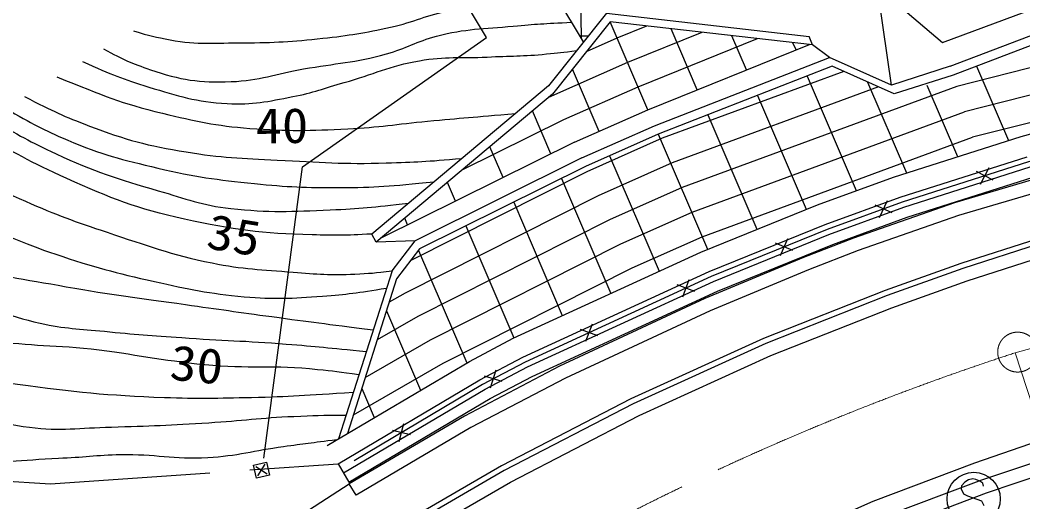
# Model space of a CAD drawing. Units: millimetres at full size, sheet at 1:1000; details may follow other scales. Extents: x 40000 to 680000, y 20000 to 380000.
# Drawn here: x 425255 to 462922, y 267325 to 285450 of the extents above; entities that cross this region are included whole.
import ezdxf
from ezdxf.enums import TextEntityAlignment as Align

# ---------------------------------------------------------------- set-up
doc = ezdxf.new("R2010")
doc.units = ezdxf.units.MM
doc.header["$LTSCALE"] = 1000
doc.linetypes.add('CHAIN', pattern=[18.5, 12, -1.5, 3.5, -1.5])
doc.linetypes.add('DASHED', pattern=[7.5, 6, -1.5])
for name, color, linetype, lineweight in [('M-BGD', 7, 'Continuous', 25), ('M-BMK', 2, 'CHAIN', 13), ('M-BMK-ROW', 30, 'Continuous', 25), ('M-STR-HTXT', 7, 'Continuous', 13), ('M-STR-STRC', 7, 'Continuous', 25)]:
    doc.layers.add(name, color=color, linetype=linetype, lineweight=lineweight)
doc.styles.add('ＭＳ ゴシック', font='')
doc.styles.get('ＭＳ ゴシック').set_extended_font_data('MS Gothic')

msp = doc.modelspace()

# ---------------------------------------------------------------- linework, layer by layer
at = {"layer": 'M-BGD'}
for p, q in [((446338, 284779), (446004, 306150)), ((446419, 284627), (440058, 295262)), ((460194, 283716), (469509, 287270)), ((469588, 286926), (460299, 283382)), ((447281, 285708), (445103, 282977)), ((447281, 285708), (454895, 284832)), ((447418, 285386), (445249, 282660)), ((448835, 282075), (447418, 285386)), ((455024, 284511), (447418, 285386)), ((447688, 284782), (448791, 285228)), ((469949, 285368), (460435, 282955)), ((446596, 284849), (446288, 284845)), ((446529, 284268), (447688, 284782)), ((448078, 283861), (450869, 284989)), ((450689, 282824), (449706, 285123)), ((452544, 283574), (451994, 284860)), ((455024, 284511), (454895, 284832)), ((448468, 282941), (452947, 284750)), ((448835, 282075), (454900, 284525)), ((454399, 284323), (454282, 284597)), ((455655, 284047), (455024, 284511)), ((470175, 284394), (460732, 281999)), ((449090, 281477), (455655, 284047)), ((457985, 283001), (455655, 284047)), ((445115, 282547), (448078, 283861)), ((455763, 283713), (449228, 281156)), ((458092, 282669), (455763, 283713)), ((460194, 283716), (457985, 283001)), ((461183, 283719), (462379, 280923)), ((447006, 281264), (446004, 283608)), ((456193, 283520), (449375, 281002)), ((454818, 283344), (456661, 279035)), ((460299, 283382), (458092, 282669)), ((470401, 283419), (461029, 281042)), ((445103, 282977), (438467, 277401)), ((445680, 281704), (448468, 282941)), ((457497, 282936), (449751, 280075)), ((460435, 282955), (450127, 279148)), ((457089, 283118), (458551, 279702)), ((459313, 283006), (460465, 280312)), ((445249, 282660), (438636, 277095)), ((452955, 282614), (454786, 278333)), ((445195, 280414), (444503, 282032)), ((446080, 280853), (448835, 282075)), ((450504, 278221), (460732, 281999)), ((451091, 281885), (452933, 277581)), ((441865, 279812), (445680, 281704)), ((446351, 280262), (449090, 281477)), ((449228, 281156), (446497, 279944)), ((449375, 281002), (446538, 279744)), ((449228, 281156), (451079, 276829)), ((450880, 277294), (461029, 281042)), ((446080, 280853), (438830, 277258)), ((443400, 279524), (442903, 280686)), ((446351, 280262), (440094, 277149)), ((447400, 280344), (449256, 276004)), ((458317, 278787), (463081, 280307)), ((446497, 279944), (440263, 276842)), ((449751, 280075), (446966, 278840)), ((458446, 278408), (463194, 279923)), ((446538, 279744), (439929, 276407)), ((458575, 278030), (463308, 279539)), ((464200, 279713), (460347, 278570)), ((441606, 278634), (441304, 279340)), ((445589, 279492), (447439, 275168)), ((450127, 279148), (447394, 277936)), ((446966, 278840), (439724, 275183)), ((455493, 277756), (458317, 278787)), ((443796, 278600), (445622, 274332)), ((455636, 277383), (458446, 278408)), ((460347, 278570), (456553, 277246)), ((439811, 277744), (439704, 277993)), ((447823, 277032), (450504, 278221)), ((455780, 277010), (458575, 278030)), ((447394, 277936), (440199, 274303)), ((442002, 277707), (443804, 273495)), ((451137, 275989), (455493, 277756)), ((438636, 277095), (438467, 277401)), ((448251, 276128), (450880, 277294)), ((451296, 275622), (455636, 277383)), ((456553, 277246), (454680, 276517)), ((440094, 277149), (438636, 277095)), ((439229, 276021), (440094, 277149)), ((440674, 273422), (447823, 277032)), ((451455, 275255), (455780, 277010)), ((463535, 277029), (460659, 276106)), ((440263, 276842), (439398, 275715)), ((440221, 276787), (442032, 272553)), ((454680, 276517), (450972, 274977)), ((441150, 272542), (448251, 276128)), ((460659, 276106), (457823, 275093)), ((439229, 276021), (437216, 269701)), ((444134, 272767), (451137, 275989)), ((439398, 275715), (437551, 269899)), ((444311, 272408), (451296, 275622)), ((439724, 275183), (439119, 274834)), ((444489, 272049), (451455, 275255)), ((450972, 274977), (445516, 272435)), ((457823, 275093), (453260, 273284)), ((440199, 274303), (438670, 273423)), ((439017, 274515), (440296, 271525)), ((438222, 272011), (440674, 273422)), ((453260, 273284), (448286, 271021)), ((442523, 271914), (444134, 272767)), ((437773, 270599), (441150, 272542)), ((445516, 272435), (441947, 270558)), ((442719, 271565), (444311, 272408)), ((442914, 271216), (444489, 272049)), ((437201, 268762), (442523, 271914)), ((438090, 271597), (438561, 270497)), ((437404, 268418), (442719, 271565)), ((437608, 268074), (442914, 271216)), ((448286, 271021), (443432, 268509)), ((441947, 270558), (437620, 268013)), ((437201, 268762), (437608, 268074)), ((461551, 267672), (465362, 268945)), ((443432, 268509), (438719, 265768)), ((434729, 266139), (437620, 268013)), ((437874, 267582), (437620, 268013)), ((457813, 266256), (461551, 267672))]:
    msp.add_line(p, q, dxfattribs=at)
at = {"layer": 'M-BGD', "linetype": 'DASHED'}
for p, q in [((464336, 279232), (460501, 278094)), ((460501, 278094), (456735, 276781)), ((456735, 276781), (454872, 276055)), ((454872, 276055), (451173, 274519)), ((451173, 274519), (445738, 271986)), ((445738, 271986), (442190, 270121)), ((442190, 270121), (437874, 267582)), ((461377, 268162), (465206, 269441)), ((457616, 266738), (461377, 268162))]:
    msp.add_line(p, q, dxfattribs=at)
for points in [[(457985, 283001), (457114, 289041), (460654, 297058), (465319, 299389)], [(410783, 271306), (415556, 270969), (421086, 268323), (426399, 268008), (437201, 268762)]]:
    msp.add_lwpolyline(points, dxfattribs=at)
at = {"layer": 'M-BGD'}
for points in [[(436793, 269450), (442132, 272612), (443780, 273484), (450819, 276723), (455205, 278503), (458058, 279544), (462853, 281074), (468006, 282485), (471798, 283368), (475272, 284074), (481911, 285158), (485297, 285630), (495246, 286695)], [(511619, 283932), (501272, 283223), (495817, 282734), (490374, 282187), (484368, 281471), (476531, 280247), (473557, 279726), (468763, 278649), (463478, 277220), (460594, 276295), (457753, 275280), (453181, 273468), (448199, 271201), (443335, 268685), (438614, 265938), (434031, 262900), (429665, 259639), (428543, 259149), (427349, 259269), (423979, 260755)]]:
    msp.add_lwpolyline(points, dxfattribs=at)
for points, knots in [([(429518, 285042), (430137, 284848), (430347, 284808), (430889, 284707), (431951, 284510), (432571, 284594), (433651, 284596), (434814, 284598), (435468, 284637), (436624, 284763), (437628, 284873), (438188, 284967), (439174, 285179), (440074, 285373), (440537, 285662), (441446, 285809), (442275, 285942), (442749, 285956), (443588, 285995), (444008, 286014), (444246, 285969), (444665, 286008), (445000, 286040), (445121, 286059), (445516, 286136)], [0, 0, 0, 0, 1, 1, 1, 2, 2, 2, 3, 3, 3, 4, 4, 4, 5, 5, 5, 6, 6, 6, 7, 7, 7, 8, 8, 8, 8]), ([(428395, 284366), (429151, 283948), (429439, 283826), (430149, 283583), (431283, 283196), (431986, 283082), (433183, 283132), (434261, 283176), (434841, 283419), (435903, 283609), (437119, 283828), (437826, 283843), (439016, 284176), (439768, 284386), (440145, 284645), (440900, 284844), (441997, 285133), (442651, 285116), (443781, 285220), (444636, 285299), (444925, 285318), (445975, 285368)], [0, 0, 0, 0, 1, 1, 1, 2, 2, 2, 3, 3, 3, 4, 4, 4, 5, 5, 5, 6, 6, 6, 7, 7, 7, 7]), ([(427601, 283888), (428731, 283385), (429092, 283234), (430088, 282930), (431212, 282587), (431859, 282375), (433033, 282309), (434002, 282255), (434550, 282386), (435503, 282569), (436269, 282717), (436679, 282884), (437430, 283097), (438536, 283411), (439124, 283718), (440255, 283921), (441235, 284096), (441805, 284007), (442799, 284059), (443669, 284105), (444159, 284087), (445026, 284173), (445471, 284217), (445621, 284231), (446162, 284306)], [0, 0, 0, 0, 1, 1, 1, 2, 2, 2, 3, 3, 3, 4, 4, 4, 5, 5, 5, 6, 6, 6, 7, 7, 7, 8, 8, 8, 8]), ([(426641, 283311), (428449, 282583), (429016, 282329), (430609, 281944), (431873, 281640), (432592, 281476), (433888, 281376), (435322, 281266), (436134, 281289), (437570, 281359), (438743, 281416), (439394, 281537), (440563, 281645), (441853, 281764), (442259, 281799), (443865, 281937)], [0, 0, 0, 0, 1, 1, 1, 2, 2, 2, 3, 3, 3, 4, 4, 4, 5, 5, 5, 5]), ([(425420, 282576), (426526, 282001), (426887, 281838), (427868, 281462), (429236, 280938), (430045, 280725), (431491, 280488), (432817, 280272), (433575, 280255), (434917, 280183), (436514, 280098), (437411, 280029), (439010, 280075), (440122, 280107), (440507, 280128), (441853, 280246)], [0, 0, 0, 0, 1, 1, 1, 2, 2, 2, 3, 3, 3, 4, 4, 4, 5, 5, 5, 5]), ([(424696, 282141), (425749, 281522), (426098, 281340), (427045, 280931), (428317, 280381), (429085, 280201), (430433, 279881), (431829, 279550), (432632, 279444), (434059, 279299), (435298, 279174), (435998, 279144), (437243, 279146), (438638, 279149), (439133, 279205), (440808, 279368)], [0, 0, 0, 0, 1, 1, 1, 2, 2, 2, 3, 3, 3, 4, 4, 4, 5, 5, 5, 5]), ([(424113, 281766), (425245, 281084), (425608, 280892), (426610, 280418), (428048, 279739), (428913, 279478), (430441, 279032), (431494, 278725), (432077, 278479), (433168, 278362), (434619, 278206), (435446, 278244), (436904, 278311), (438060, 278364), (438466, 278402), (439856, 278568)], [0, 0, 0, 0, 1, 1, 1, 2, 2, 2, 3, 3, 3, 4, 4, 4, 5, 5, 5, 5]), ([(438467, 277401), (437421, 277342), (437102, 277352), (436227, 277372), (434338, 277413), (433272, 277562), (431426, 277963), (429642, 278351), (428674, 278743), (427010, 279493), (425612, 280123), (425111, 280404), (423548, 281344)], [0, 0, 0, 0, 1, 1, 1, 2, 2, 2, 3, 3, 3, 4, 4, 4, 4]), ([(422203, 280339), (423701, 279481), (424145, 279217), (425457, 278636), (426629, 278116), (427308, 277871), (428526, 277468), (430049, 276965), (430894, 276633), (432466, 276314), (433639, 276075), (434317, 276065), (435510, 275968), (436412, 275894), (436922, 275849), (437826, 275894), (438375, 275922), (438573, 275936), (439229, 276021)], [0, 0, 0, 0, 1, 1, 1, 2, 2, 2, 3, 3, 3, 4, 4, 4, 5, 5, 5, 6, 6, 6, 6]), ([(420711, 279225), (421964, 278592), (422311, 278422), (423358, 277954), (424604, 277396), (425305, 277081), (426598, 276641), (428019, 276157), (428837, 275944), (430301, 275617), (431605, 275326), (432342, 275165), (433672, 275046), (434815, 274944), (435466, 274981), (436610, 275067), (437557, 275139), (437895, 275186), (439022, 275371)], [0, 0, 0, 0, 1, 1, 1, 2, 2, 2, 3, 3, 3, 4, 4, 4, 5, 5, 5, 6, 6, 6, 6]), ([(419137, 278049), (419589, 277687), (419762, 277585), (420189, 277328), (421136, 276759), (421778, 276649), (422832, 276317), (424416, 275818), (425355, 275718), (426990, 275419), (428727, 275101), (429714, 275006), (431463, 274753), (432733, 274569), (433445, 274468), (434716, 274294), (436201, 274091), (436671, 274032), (438521, 273796)], [0, 0, 0, 0, 1, 1, 1, 2, 2, 2, 3, 3, 3, 4, 4, 4, 5, 5, 5, 6, 6, 6, 6]), ([(418090, 277267), (418966, 276847), (419197, 276740), (419913, 276415), (421037, 275904), (421666, 275614), (422817, 275164), (424048, 274683), (424723, 274340), (426012, 274048), (426939, 273839), (427481, 273842), (428426, 273744), (429559, 273626), (430196, 273586), (431331, 273505), (432860, 273395), (433720, 273389), (435248, 273265), (436426, 273169), (436809, 273132), (438260, 272979)], [0, 0, 0, 0, 1, 1, 1, 2, 2, 2, 3, 3, 3, 4, 4, 4, 5, 5, 5, 6, 6, 6, 7, 7, 7, 7]), ([(417057, 276495), (418353, 275491), (418847, 275122), (420149, 274526), (421536, 273891), (422409, 273750), (423907, 273462), (425456, 273166), (426359, 273261), (427925, 273079), (429598, 272884), (430521, 272659), (432196, 272493), (433842, 272331), (434783, 272492), (436427, 272313), (437037, 272246), (437248, 272228), (437985, 272114)], [0, 0, 0, 0, 1, 1, 1, 2, 2, 2, 3, 3, 3, 4, 4, 4, 5, 5, 5, 6, 6, 6, 6]), ([(415618, 275420), (416018, 275233), (416128, 275171), (416450, 275002), (417460, 274474), (417908, 273966), (418935, 273472), (419829, 273043), (420326, 272776), (421274, 272484), (422751, 272030), (423632, 271966), (425163, 271755), (427306, 271460), (428517, 271338), (430679, 271256), (431953, 271208), (432669, 271230), (433943, 271259), (435442, 271294), (435938, 271332), (437775, 271457)], [0, 0, 0, 0, 1, 1, 1, 2, 2, 2, 3, 3, 3, 4, 4, 4, 5, 5, 5, 6, 6, 6, 7, 7, 7, 7]), ([(414167, 274336), (415069, 274138), (415342, 274055), (416080, 273820), (417406, 273399), (418072, 272959), (419345, 272398), (420587, 271851), (421239, 271437), (422517, 270978), (423693, 270555), (424365, 270296), (425604, 270136), (426797, 269983), (427481, 270114), (428684, 270144), (430116, 270179), (430918, 270223), (432348, 270306), (433595, 270379), (434289, 270493), (435536, 270545), (436303, 270577), (436557, 270586), (437501, 270595)], [0, 0, 0, 0, 1, 1, 1, 2, 2, 2, 3, 3, 3, 4, 4, 4, 5, 5, 5, 6, 6, 6, 7, 7, 7, 8, 8, 8, 8]), ([(437154, 269664), (436181, 269540), (435933, 269507), (435151, 269400), (434037, 269248), (433425, 269047), (432302, 268985), (431028, 268915), (430312, 269122), (429035, 269097), (428121, 269078), (427612, 268996), (426699, 268959), (425295, 268901), (424496, 268731), (423102, 268903), (422007, 269039), (421423, 269316), (420406, 269742), (419376, 270172), (418937, 270699), (417907, 271130), (416901, 271552), (416301, 271708), (415238, 271952), (413968, 272243), (413469, 272263), (411929, 272376)], [0, 0, 0, 0, 1, 1, 1, 2, 2, 2, 3, 3, 3, 4, 4, 4, 5, 5, 5, 6, 6, 6, 7, 7, 7, 8, 8, 8, 9, 9, 9, 9])]:
    msp.add_open_spline(points, degree=3, knots=knots, dxfattribs=at)
at = {"layer": 'M-BMK'}
msp.add_line((462627, 272933), (470491, 275149), dxfattribs=at)
msp.add_circle((462724, 272961), 750, dxfattribs=at)
msp.add_arc((493646, 177866), 100000, 108.07034, 136.20194, dxfattribs=at)
at = {"layer": 'M-BMK-ROW'}
for p, q in [((442773, 284797), (436695, 294928)), ((454323, 289360), (459903, 284602)), ((459903, 284602), (469202, 288074)), ((435858, 279931), (442773, 284797)), ((434408, 268969), (435858, 279931)), ((434108, 268662), (434541, 268388)), ((434188, 268308), (434461, 268742))]:
    msp.add_line(p, q, dxfattribs=at)
msp.add_lwpolyline([(434136, 268226), (434026, 268713), (434513, 268824), (434624, 268336)], close=True, dxfattribs=at)
at = {"layer": 'M-STR-HTXT'}
msp.add_line((462627, 272933), (473579, 239368), dxfattribs=at)
at = {"layer": 'M-STR-STRC'}
for p, q in [((461328, 279278), (461649, 279900)), ((461800, 279428), (461178, 279749)), ((458005, 278197), (457370, 278492)), ((457540, 278027), (457835, 278662)), ((453816, 276593), (454089, 277238)), ((454275, 276779), (453630, 277052)), ((450593, 275246), (449937, 275489)), ((450143, 275039), (450386, 275696)), ((446510, 273367), (446752, 274024)), ((446959, 273574), (446303, 273817)), ((443365, 271853), (442696, 272059)), ((442927, 271622), (443133, 272291)), ((439494, 269594), (439667, 270272)), ((439920, 269847), (439241, 270019)), ((460615, 267926), (460599, 267813)), ((460744, 268065), (460615, 267926)), ((460875, 268158), (460744, 268065)), ((461041, 268191), (460875, 268158)), ((461156, 268175), (461041, 268191)), ((461301, 268102), (461156, 268175)), ((461411, 268028), (461301, 268102)), ((461445, 267916), (461411, 268028)), ((460599, 267813), (460685, 267630)), ((460685, 267630), (460836, 267557)), ((460836, 267557), (461368, 267368)), ((461368, 267368), (461448, 267196))]:
    msp.add_line(p, q, dxfattribs=at)
for points in [[(494873, 285657), (485419, 284637), (482061, 284170), (475452, 283091), (472011, 282391), (468252, 281515), (463137, 280115), (458381, 278598), (455564, 277570), (451216, 275805), (444223, 272587), (442621, 271740), (437805, 268878)], [(423769, 260341), (427225, 258726), (428693, 258481), (430055, 259063), (434542, 262405), (438981, 265347), (443670, 268075), (448503, 270576), (453453, 272828), (457998, 274629), (460824, 275639), (463675, 276554), (468930, 277974), (473694, 279044), (476648, 279562), (484462, 280782), (490450, 281496), (495885, 282042), (501327, 282530), (511666, 283238)], [(533932, 278800), (503220, 276544), (491843, 275418), (484501, 274434), (482117, 274071), (476668, 273127), (472673, 272257), (468797, 271247), (464910, 270103), (461103, 268781), (457287, 267341), (451707, 264860), (448088, 263060), (444513, 261081), (441107, 259010), (437762, 256738), (434463, 254250), (431411, 251733), (429594, 250199), (423950, 244852)]]:
    msp.add_lwpolyline(points, dxfattribs=at)
msp.add_circle((461073, 267440), 1000, dxfattribs=at)

# ---------------------------------------------------------------- texts
at = {"layer": 'M-BGD', "style": 'ＭＳ ゴシック', "width": 1.1}
for s, rotation, p in [('40', 0.507, (434113, 280415)), ('35', 350.867, (432147, 276481)), ('30', 354.43, (430808, 271538))]:
    msp.add_text(s, height=1320, rotation=rotation, dxfattribs=at).set_placement(p, align=Align.BOTTOM_LEFT)

doc.saveas('drawing.dxf')
